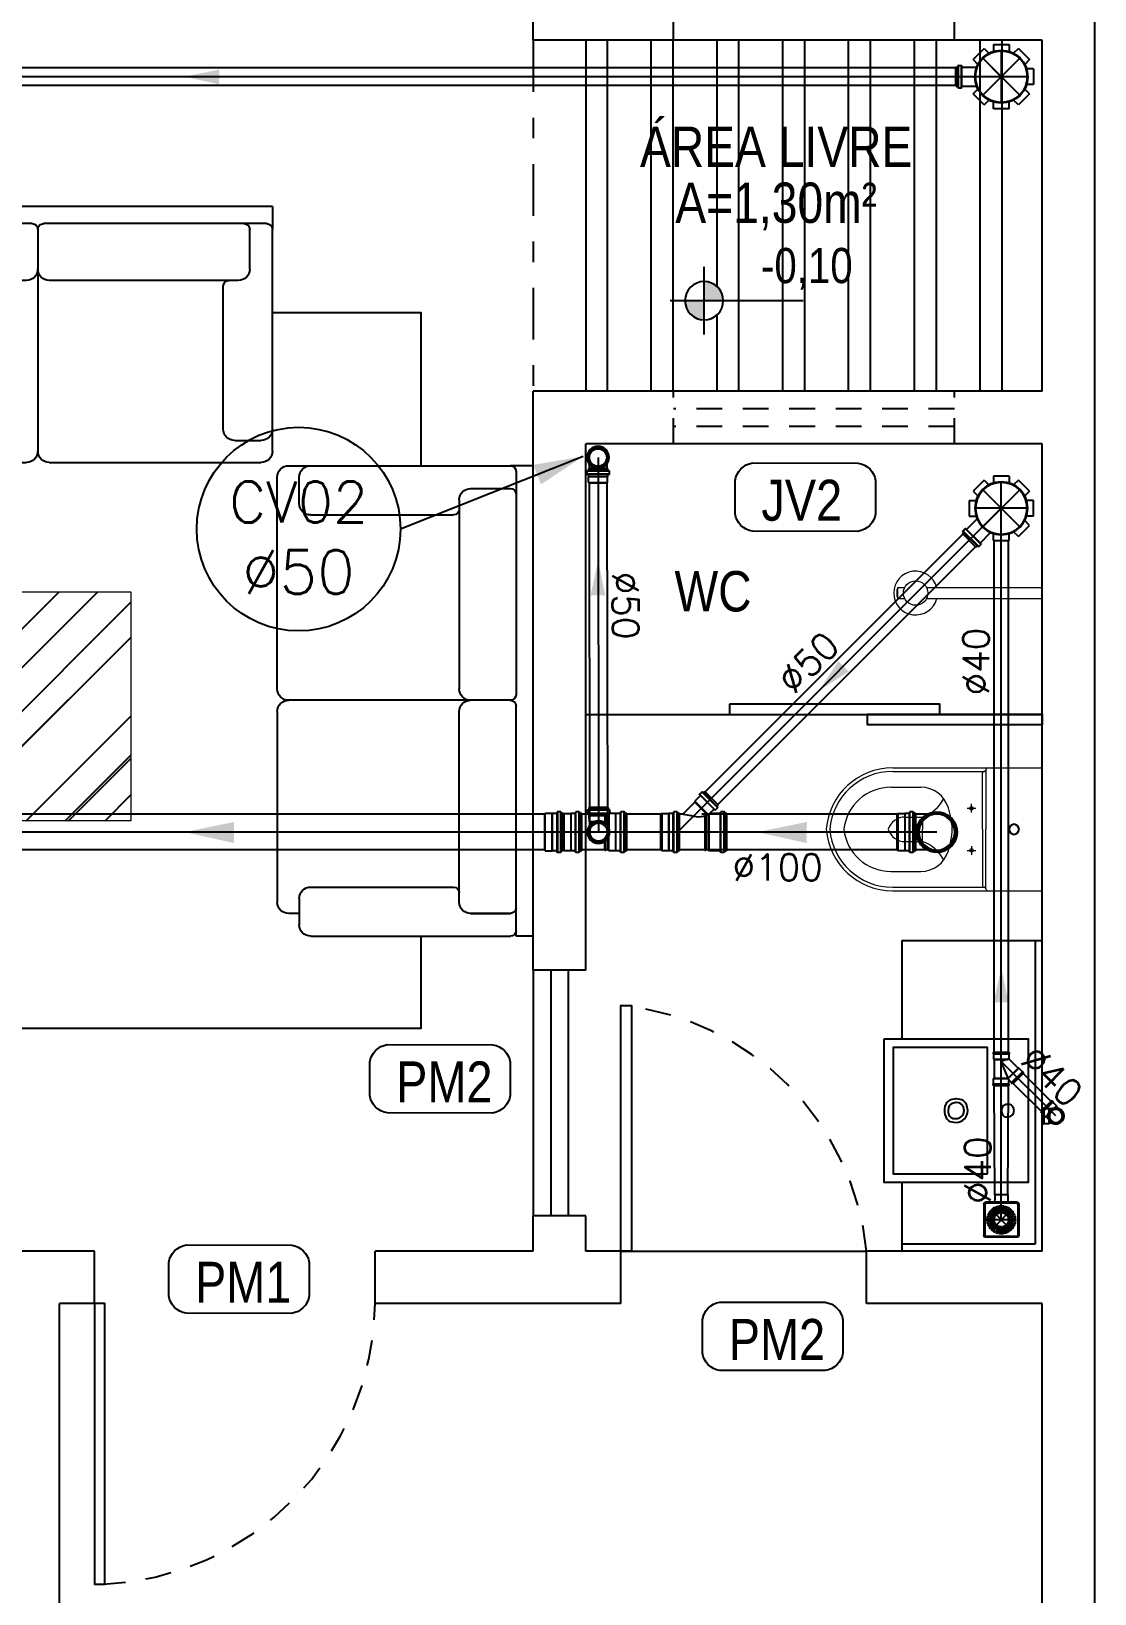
# Model space of a CAD drawing. Header units: millimetres. Extents: x 3923 to 4007, y 744 to 863.
# Drawn here: x 3980.28 to 3985.43, y 834.53 to 842.1 of the extents above; entities that cross this region are included whole.
import ezdxf
from ezdxf.enums import TextEntityAlignment as Align

# ---------------------------------------------------------------- set-up
doc = ezdxf.new("R2010")
doc.units = ezdxf.units.MM
doc.linetypes.add('DASHDOT2', pattern=[0.5, 0.25, -0.125, 0, -0.125])
doc.linetypes.add('HIDDEN2', pattern=[0.1875, 0.125, -0.0625])
for name, color, linetype in [('-HIDRO', 8, 'Continuous'), ('A-PEN-C', 4, 'Continuous'), ('COTA', 7, 'Continuous'), ('DIVERSOS', 1, 'Continuous'), ('E-txt-g', 3, 'Continuous'), ('Esgoto', 5, 'Continuous'), ('Texto-Tubos', 7, 'Continuous'), ('TigreCad', 3, 'Continuous'), ('Tinterno', 9, 'Continuous'), ('TUBULAÇÃO_ESGOTO', 5, 'Continuous')]:
    doc.layers.add(name, color=color, linetype=linetype)
doc.layers.add('E-Lay-9', color=9, linetype='Continuous', lineweight=9)
doc.layers.add('E-Txt-W', color=7, linetype='Continuous', lineweight=20)
doc.styles.add('F2', font='ARIALN.TTF')
doc.styles.add('REG60', font='romans.shx', dxfattribs={"width": 0.8, "height": 0.15})
doc.styles.add('REG80', font='romans.shx', dxfattribs={"width": 0.8, "height": 0.2})
doc.styles.add('ROMANS', font='romans__.ttf', dxfattribs={"height": 0.1})
doc.styles.add('TCTUBOS-TXT', font='txt.shx')

# ---------------------------------------------------------------- blocks, each defined once
blk = doc.blocks.new('vaso-s')
at = {"color": 8}
for start, end in [(0, 180), (180, 0)]:
    blk.add_arc((0.08, 0), 0.0143, start, end, dxfattribs=at)
at = {"layer": 'E-Lay-9', "color": 8}
for p, q in [((0, 0.17), (0, 0)), ((0.4256, 0.175), (0.005, 0.175)), ((0.16, 0.17), (0.16, 0.17)), ((0.16, 0.17), (0.16, 0)), ((0.4256, 0.165), (0.165, 0.165)), ((0.17, 0), (0.17, 0.16)), ((0.4306, 0.12), (0.3459, 0.12)), ((0.2134, 0.06), (0.1891, 0.06)), ((0.2013, 0.0479), (0.2013, 0.0722)), ((0.3406, 0.035), (0.3406, 0)), ((0.3906, 0.035), (0.3406, 0.035)), ((0, -0.17), (0, 0)), ((0.16, -0.17), (0.16, 0)), ((0.17, 0), (0.17, -0.1601)), ((0.3406, -0.035), (0.3406, 0)), ((0.3906, -0.035), (0.3406, -0.035)), ((0.2134, -0.06), (0.1891, -0.06)), ((0.2013, -0.0479), (0.2013, -0.0722)), ((0.4306, -0.12), (0.3459, -0.12)), ((0.4256, -0.175), (0.005, -0.175)), ((0.16, -0.17), (0.16, -0.17)), ((0.4256, -0.165), (0.165, -0.165))]:
    blk.add_line(p, q, dxfattribs=at)
for centre in [(0.2013, 0.06), (0.2013, -0.06)]:
    blk.add_circle(centre, 0.005, dxfattribs=at)
for centre, radius, start, end in [((0.005, 0.17), 0.005, 90, 180), ((0.155, 0.17), 0.005, 0, 90), ((0.165, 0.17), 0.00495, 180, 270), ((0.165, 0.16), 0.00495, 0, 90), ((0.4256, -0.015), 0.19, 4.5281, 90), ((0.4256, -0.015), 0.18, 4.7802, 90), ((0.3459, 0.0375), 0.0825, 90, 163.0355), ((0.4306, -0.015), 0.135, 6.3794, 90), ((0.518, -0.015), 0.2624, 163.0355, 176.7233), ((0.3754, 0.1358), 0.1066, 206.9395, 250.9647), ((0.3906, -0.015), 0.05, 17.4576, 90), ((0.518, 0.015), 0.2624, 183.2767, 196.9645), ((0.3754, -0.1358), 0.1066, 109.0353, 153.0605), ((0.3906, 0.015), 0.05, 270, 342.5424), ((0.4256, 0.015), 0.19, 270, 355.4719), ((0.4256, 0.015), 0.18, 270, 355.2198), ((0.4306, 0.015), 0.135, 270, 353.6206), ((0.3459, -0.0375), 0.0825, 196.9645, 270), ((0.005, -0.17), 0.005, 180, 270), ((0.155, -0.17), 0.005, 270, 0), ((0.165, -0.17), 0.00495, 90, 180), ((0.165, -0.1601), 0.00495, 270, 0)]:
    blk.add_arc(centre, radius, start, end, dxfattribs=at)
blk = doc.blocks.new('TXT-AMB75')
at = {"layer": 'E-txt-g', "style": 'REG80', "width": 0.8, "flags": 8}
blk.add_attdef('TXT', text='', height=0.2, dxfattribs=at).set_placement((0.0055, 0.2964), align=Align.CENTER)
at = {"layer": 'E-Txt-W', "style": 'REG60', "width": 0.8, "flags": 8}
blk.add_attdef('TXT', text='', height=0.15, dxfattribs=at).set_placement((0.0055, 0.0271), align=Align.CENTER)
blk = doc.blocks.new('NIVEL')
at = {"layer": 'DIVERSOS'}
h = blk.add_hatch(color=7, dxfattribs=at)
h.paths.add_polyline_path([(0, 0.137, 0.414214), (-0.137, 0), (0, 0)])
h.paths.add_polyline_path([(0, 0), (0, -0.137, 0.414214), (0.137, 0)])
at = {"layer": 'DIVERSOS', "color": 7}
for p, q in [((0, 0.242), (0, -0.242)), ((0.709, 0), (-0.242, 0))]:
    blk.add_line(p, q, dxfattribs=at)
blk.add_circle((0, 0), 0.137, dxfattribs=at)
blk = doc.blocks.new('A$C7AFB675E')
at = {"color": 8}
for p, q in [((3.5035, 3.7432), (3.5035, 3.6832)), ((3.5035, 3.7432), (5.1585, 3.7432)), ((5.1585, 3.7432), (5.1585, 3.6632)), ((3.5035, 3.6832), (3.5635, 3.6832)), ((3.5235, 3.6832), (3.6035, 3.6832)), ((3.6035, 3.6832), (4.3135, 3.6832)), ((5.0585, 3.6832), (4.3535, 3.6832)), ((5.1385, 3.6832), (5.0585, 3.6832)), ((3.5035, 2.9606), (3.5035, 3.6632)), ((3.5835, 3.5232), (3.5835, 3.6632)), ((3.5835, 3.6632), (3.5835, 3.5232)), ((4.3335, 3.6632), (4.3335, 3.5232)), ((4.3335, 3.6632), (4.3335, 3.5232)), ((5.0785, 3.5232), (5.0785, 3.6632)), ((5.1585, 2.8832), (5.1585, 3.6632)), ((4.3335, 3.5232), (4.3335, 2.8832)), ((4.3335, 3.5232), (4.3335, 2.8832)), ((3.6235, 3.4832), (4.2935, 3.4832)), ((3.6765, 2.9606), (3.6765, 3.4632)), ((5.0385, 3.4832), (4.3735, 3.4832)), ((4.9855, 2.9606), (4.9855, 3.4632)), ((3.6365, 2.9206), (3.5435, 2.9206)), ((3.5835, 2.9206), (3.5835, 2.8832)), ((3.5835, 2.9206), (3.5835, 2.8832)), ((5.0255, 2.9206), (5.1185, 2.9206)), ((4.2935, 2.8432), (3.6235, 2.8432)), ((4.3735, 2.8432), (4.9185, 2.8432)), ((4.9185, 2.8432), (5.1185, 2.8432)), ((5.2102, 2.8261), (5.9902, 2.8261)), ((6.0702, 2.8261), (5.9902, 2.8261)), ((6.0102, 2.8061), (6.0102, 2.7261)), ((6.0702, 2.8261), (6.0702, 0.4261)), ((5.1702, 2.0411), (5.1702, 2.7861)), ((5.2477, 2.6931), (5.2477, 2.7861)), ((5.8102, 2.7061), (5.8102, 2.0411)), ((5.8502, 2.7461), (5.9902, 2.7461)), ((6.0102, 2.7261), (6.0102, 2.0211)), ((5.2877, 2.6531), (5.7902, 2.6531)), ((5.8502, 2.0011), (5.2102, 2.0011)), ((5.8502, 2.0011), (5.2102, 2.0011)), ((5.9902, 2.0011), (5.8502, 2.0011)), ((6.0102, 1.9811), (6.0102, 1.2711)), ((5.1702, 1.2911), (5.1702, 1.9611)), ((5.8102, 1.9611), (5.8102, 1.2911)), ((5.1702, 1.2111), (5.1702, 0.6661)), ((5.8502, 1.2511), (5.2102, 1.2511)), ((5.8502, 1.2511), (5.2102, 1.2511)), ((5.8102, 0.5461), (5.8102, 1.2111)), ((5.9902, 1.2511), (5.8502, 1.2511)), ((5.9902, 1.2511), (5.8502, 1.2511)), ((6.0102, 0.5261), (6.0102, 1.2311)), ((5.1702, 0.6661), (5.1702, 0.4661)), ((5.2477, 0.5591), (5.2477, 0.4661)), ((5.2877, 0.5991), (5.7902, 0.5991)), ((5.8502, 0.5061), (5.9902, 0.5061)), ((6.0102, 0.4461), (6.0102, 0.5261)), ((5.2102, 0.4261), (5.9902, 0.4261)), ((6.0702, 0.4261), (5.9902, 0.4261))]:
    blk.add_line(p, q, dxfattribs=at)
at = {"color": 8, "linetype": 'Continuous'}
for points in [[(5.6966, 0.4261), (5.6966, 0.1264), (3.1799, 0.1264), (3.1799, 3.3493), (3.5035, 3.3493)], [(5.1585, 3.3493), (5.6966, 3.3493), (5.6966, 2.8261)]]:
    blk.add_lwpolyline(points, dxfattribs=at)
at = {"color": 8}
for centre, radius, start, end in [((3.5235, 3.6632), 0.02, 90, 180), ((3.6035, 3.6632), 0.02, 90, 180), ((3.6035, 3.6632), 0.02, 90, 180), ((4.3135, 3.6632), 0.02, 0, 90), ((4.3535, 3.6632), 0.02, 90, 180), ((5.0585, 3.6632), 0.02, 0, 90), ((5.1385, 3.6632), 0.02, 0, 90), ((3.6235, 3.5232), 0.04, 180, 270), ((3.6235, 3.5232), 0.04, 180, 270), ((4.2935, 3.5232), 0.04, 270, 0), ((4.3735, 3.5232), 0.04, 180, 270), ((5.0385, 3.5232), 0.04, 270, 0), ((3.6565, 3.4632), 0.02, 0, 90), ((5.0055, 3.4632), 0.02, 90, 180), ((3.5435, 2.9606), 0.04, 180, 270), ((3.6365, 2.9606), 0.04, 270, 0), ((5.0255, 2.9606), 0.04, 180, 270), ((5.1185, 2.9606), 0.04, 270, 0), ((3.6235, 2.8832), 0.04, 180, 270), ((4.2935, 2.8832), 0.04, 270, 0), ((4.3735, 2.8832), 0.04, 180, 270), ((5.1185, 2.8832), 0.04, 270, 0), ((5.2102, 2.7861), 0.04, 90, 180), ((5.2877, 2.7861), 0.04, 90, 180), ((5.9902, 2.8061), 0.02, 0, 90), ((5.8502, 2.7061), 0.04, 90, 180), ((5.9902, 2.7261), 0.02, 0, 90), ((5.2877, 2.6931), 0.04, 180, 270), ((5.7902, 2.6731), 0.02, 270, 0), ((5.2102, 2.0411), 0.04, 180, 270), ((5.8502, 2.0411), 0.04, 180, 270), ((5.2102, 1.9611), 0.04, 90, 180), ((5.8502, 1.9611), 0.04, 90, 180), ((5.9902, 2.0211), 0.02, 270, 0), ((5.9902, 1.9811), 0.02, 0, 90), ((5.2102, 1.2911), 0.04, 180, 270), ((5.8502, 1.2911), 0.04, 180, 270), ((5.9902, 1.2711), 0.02, 270, 0), ((5.2102, 1.2111), 0.04, 90, 180), ((5.8502, 1.2111), 0.04, 90, 180), ((5.9902, 1.2311), 0.02, 0, 90), ((5.2877, 0.5591), 0.04, 90, 180), ((5.7902, 0.5791), 0.02, 0, 90), ((5.8502, 0.5461), 0.04, 180, 270), ((5.9902, 0.5261), 0.02, 270, 0), ((5.2102, 0.4661), 0.04, 180, 270), ((5.2877, 0.4661), 0.04, 180, 270), ((5.9902, 0.4461), 0.02, 270, 0)]:
    blk.add_arc(centre, radius, start, end, dxfattribs=at)
at = {"layer": 'COTA', "color": 8, "linetype": 'Continuous'}
for p, q in [((3.9095, 2.0967), (4.1409, 2.328)), ((3.9095, 1.6833), (4.5543, 2.328)), ((3.9095, 2.1091), (4.1285, 2.328)), ((3.9095, 2.2372), (4.0004, 2.328)), ((3.9095, 1.9603), (4.2773, 2.328)), ((3.9339, 1.5836), (4.6783, 2.328)), ((4.1199, 1.8936), (4.5543, 2.328)), ((4.2997, 1.7965), (4.7151, 2.2119)), ((3.9095, 1.27), (4.7151, 2.0755)), ((3.9574, 1.1773), (4.7151, 1.9349)), ((4.0773, 1.1773), (4.7151, 1.8151)), ((3.9095, 1.6833), (3.9132, 1.687)), ((4.2303, 1.1773), (4.7151, 1.6621)), ((3.9095, 1.4064), (4.0103, 1.5071)), ((4.2344, 1.1773), (4.5766, 1.5195)), ((4.5113, 1.1773), (4.6738, 1.3397)), ((4.6271, 1.1773), (4.7151, 1.2653)), ((4.6779, 1.2116), (4.7151, 1.2488))]:
    blk.add_line(p, q, dxfattribs=at)
at = {"layer": 'E-Lay-9', "color": 8}
for p, q in [((4.7151, 2.328), (3.9095, 2.328)), ((3.9095, 2.328), (3.9095, 1.1773)), ((4.7151, 1.1773), (4.7151, 2.328)), ((3.9095, 1.1773), (4.7151, 1.1773))]:
    blk.add_line(p, q, dxfattribs=at)
blk = doc.blocks.new('Chuveiro')
at = {"layer": 'E-Lay-9', "color": 8}
for p, q in [((-0.0311, 0.0156), (-0.3604, 0.0156)), ((0.0509, 0.0156), (0.0311, 0.0156)), ((0.0509, 0.0156), (0.0509, -0.0156)), ((-0.0311, -0.0156), (-0.3604, -0.0156)), ((0.0509, -0.0156), (0.0311, -0.0156))]:
    blk.add_line(p, q, dxfattribs=at)
blk.add_circle((0, 0), 0.0348, dxfattribs=at)
for centre, radius, start, end in [((0, 0), 0.0624, 194.4775, 165.5225), ((0.0093, 0), 0.0444, 339.4266, 20.5734)]:
    blk.add_arc(centre, radius, start, end, dxfattribs=at)
blk = doc.blocks.new('j9n40d')
at = {"layer": 'TigreCad'}
for p, q in [((0, 20.6), (9.8, 20.6)), ((9.8, 20.6), (17.8, 20.6)), ((19, 21.8), (17.8, 20.6)), ((34, 21.8), (19, 21.8)), ((19, -21.8), (19, 21.8)), ((35, 22.8), (34, 21.8)), ((35, 22.8), (35, -22.8)), ((39, 22.8), (35, 22.8)), ((39, 22.8), (39, -22.8)), ((0, -20.6), (9.8, -20.6)), ((9.8, -20.6), (17.8, -20.6)), ((19, -21.8), (17.8, -20.6)), ((34, -21.8), (19, -21.8)), ((35, -22.8), (34, -21.8)), ((39, -22.8), (35, -22.8))]:
    blk.add_line(p, q, dxfattribs=at)
for radius, start, end in [(22.8, 64.6232, 295.3768), (20.6, 90, 270)]:
    blk.add_arc((0, 0), radius, start, end, dxfattribs=at)
at = {"layer": 'Tinterno'}
for p, q in [((17.8, 20.6), (17.8, -20.6)), ((34, 21.8), (34, -21.8))]:
    blk.add_line(p, q, dxfattribs=at)
blk.add_arc((0, 0), 21.8, 70.9009, 289.0991, dxfattribs=at)
blk = doc.blocks.new('27710409p')
at = {"layer": 'TigreCad'}
for p, q in [((-27.1, 22.8), (-27.1, -22.8)), ((-27.1, 22.8), (-23.1, 22.8)), ((-23.1, 22.8), (-23.1, -22.8)), ((-23.1, 22.8), (-22.1, 21.8)), ((-22.1, 21.8), (-7.1, 21.8)), ((-7.1, 21.8), (-7.1, -20.7)), ((-7.1, 21.8), (-5.9, 20.6)), ((-5.9, 20.6), (47.2, 20.6)), ((48.4, 21.8), (47.2, 20.6)), ((48.4, 21.8), (48.4, -20)), ((63.4, 21.8), (48.4, 21.8)), ((64.4, 22.8), (63.4, 21.8)), ((64.4, 22.8), (64.4, -22.8)), ((68.4, 22.8), (64.4, 22.8)), ((68.4, 22.8), (68.4, -22.8)), ((-27.1, -22.8), (-23.1, -22.8)), ((-23.1, -22.8), (-22.1, -21.8)), ((-22.1, -21.8), (-8.2, -21.8)), ((-7.5, -21.9), (0, 0)), ((18.8, -47.9), (-6.7, -22.4)), ((54.1, -22.4), (0, 0)), ((18.8, -49.6), (48.4, -20)), ((29.4, -61.7), (61.7, -29.4)), ((32.2, -64.5), (64.5, -32.2)), ((60.2, -29.4), (54.3, -23.5)), ((63.4, -21.8), (55, -21.8)), ((61.7, -29.4), (60.2, -29.4)), ((64.5, -32.2), (61.7, -29.4)), ((64.4, -22.8), (63.4, -21.8)), ((68.4, -22.8), (64.4, -22.8)), ((18.8, -49.6), (18.8, -47.9)), ((29.4, -60.2), (18.8, -49.6)), ((29.4, -61.7), (29.4, -60.2)), ((32.2, -64.5), (29.4, -61.7))]:
    blk.add_line(p, q, dxfattribs=at)
for centre, radius, start, end in [((-8.2, -23.8), 2, 45, 90), ((55, -22.8), 1, 90, 225)]:
    blk.add_arc(centre, radius, start, end, dxfattribs=at)
at = {"layer": 'Tinterno'}
for p, q in [((-22.1, 21.8), (-22.1, -21.8)), ((-5.9, 20.6), (-5.9, -17.2)), ((47.2, 20.6), (47.2, -19.5)), ((63.4, 21.8), (63.4, -21.8)), ((18.8, -47.9), (47.2, -19.5)), ((29.4, -60.2), (60.2, -29.4))]:
    blk.add_line(p, q, dxfattribs=at)
blk = doc.blocks.new('j9n40s')
at = {"layer": 'TigreCad'}
for p, q in [((9.8, 20.6), (17.8, 20.6)), ((19, 21.8), (17.8, 20.6)), ((17.8, 20.6), (17.8, 14.3)), ((19, 12.6), (19, 21.8)), ((34, 21.8), (19, 21.8)), ((35, 22.8), (34, 21.8)), ((39, 22.8), (35, 22.8)), ((35, 22.8), (35, -22.8)), ((39, 22.8), (39, -22.8)), ((9.8, -20.6), (17.8, -20.6)), ((17.8, -20.6), (17.8, -14.3)), ((19, -21.8), (17.8, -20.6)), ((19, -12.6), (19, -21.8)), ((34, -21.8), (19, -21.8)), ((35, -22.8), (34, -21.8)), ((39, -22.8), (35, -22.8))]:
    blk.add_line(p, q, dxfattribs=at)
for radius in [22.8, 20]:
    blk.add_circle((0, 0), radius, dxfattribs=at)
at = {"layer": 'Tinterno'}
blk.add_line((34, 21.8), (34, -21.8), dxfattribs=at)
blk.add_circle((0, 0), 18.8, dxfattribs=at)
blk = doc.blocks.new('27289207s')
at = {"linetype": 'Continuous'}
for p, q in [((-49.9, -44.9), (-49.9, 44.9)), ((44.9, 49.9), (-44.9, 49.9)), ((43.9, 47.4), (-43.9, 47.4)), ((49.9, -44.9), (49.9, 44.9)), ((-47.4, -43.9), (-47.4, 43.9)), ((-20, 1.2), (-39.9, 3.3)), ((-19.8, 2.9), (-39.7, 5)), ((-19.3, 5.4), (-38.3, 11.5)), ((-18.7, 7), (-37.8, 13.2)), ((-17.7, 9.3), (-35.1, 19.3)), ((-16.9, 10.7), (-34.2, 20.7)), ((-15.4, 12.7), (-30.3, 26.1)), ((-14.3, 14), (-29.2, 27.4)), ((-12.4, 15.7), (-24.2, 31.9)), ((-11.1, 16.7), (-22.8, 32.9)), ((-8.9, 17.9), (-17, 36.2)), ((-7.4, 18.6), (-15.5, 36.9)), ((-5, 19.4), (-9.1, 38.9)), ((-3.3, 19.7), (-7.5, 39.3)), ((-0.9, 20), (-0.9, 40)), ((0.8, 20), (0.8, 40)), ((3.3, 19.7), (7.5, 39.3)), ((5, 19.4), (9.1, 38.9)), ((7.4, 18.6), (15.5, 36.9)), ((8.9, 17.9), (17, 36.2)), ((11.1, 16.7), (22.8, 32.9)), ((12.4, 15.7), (24.2, 31.9)), ((14.3, 14), (29.2, 27.4)), ((15.4, 12.7), (30.3, 26.1)), ((16.9, 10.7), (34.2, 20.7)), ((17.7, 9.3), (35.1, 19.3)), ((18.7, 7), (37.8, 13.2)), ((19.3, 5.4), (38.3, 11.5)), ((19.8, 2.9), (39.7, 5)), ((20, 1.2), (39.9, 3.3)), ((47.4, -43.9), (47.4, 43.9)), ((-20, -1.2), (-39.9, -3.3)), ((-19.8, -2.9), (-39.7, -5)), ((-19.3, -5.4), (-38.3, -11.5)), ((-18.7, -7), (-37.8, -13.2)), ((-17.7, -9.3), (-35.1, -19.3)), ((-16.9, -10.7), (-34.2, -20.7)), ((-15.4, -12.7), (-30.3, -26.1)), ((-14.3, -14), (-29.2, -27.4)), ((-12.4, -15.7), (-24.2, -31.9)), ((-11.1, -16.7), (-22.8, -32.9)), ((-8.9, -17.9), (-17, -36.2)), ((-7.4, -18.6), (-15.5, -36.9)), ((-5, -19.4), (-9.1, -38.9)), ((-3.3, -19.7), (-7.5, -39.3)), ((-0.9, -20), (-0.9, -40)), ((0.8, -20), (0.8, -40)), ((3.3, -19.7), (7.5, -39.3)), ((5, -19.4), (9.1, -38.9)), ((7.4, -18.6), (15.5, -36.9)), ((8.9, -17.9), (17, -36.2)), ((11.1, -16.7), (22.8, -32.9)), ((12.4, -15.7), (24.2, -31.9)), ((14.3, -14), (29.2, -27.4)), ((15.4, -12.7), (30.3, -26.1)), ((16.9, -10.7), (34.2, -20.7)), ((17.7, -9.3), (35.1, -19.3)), ((18.7, -7), (37.8, -13.2)), ((19.3, -5.4), (38.3, -11.5)), ((19.8, -2.9), (39.7, -5)), ((20, -1.2), (39.9, -3.3)), ((44.9, -49.9), (-44.9, -49.9)), ((43.9, -47.4), (-43.9, -47.4)), ((-18.7, -59.9), (-19, -49.9)), ((-18.7, -60.4), (-18.7, -59.9)), ((-18.5, -70.9), (-18.7, -60.4)), ((-17, -72.4), (-16.5, -72.4)), ((-16.5, -72.4), (17, -72.4)), ((18.5, -70.9), (18.7, -59.9)), ((18.7, -59.9), (19, -49.9))]:
    blk.add_line(p, q, dxfattribs=at)
for centre, radius, start, end in [((-44.9, 44.9), 5, 90, 180), ((-43.9, 43.9), 3.5, 90, 180), ((43.9, 43.9), 3.5, 0, 90), ((44.9, 44.9), 5, 0, 90), ((0, 0), 40, 175.2176, 184.7824), ((0, 0), 40, 163.2176, 172.7824), ((0, 0), 39, 175.2489, 184.7511), ((0, 0), 39, 163.2489, 172.7512), ((0, 0), 40, 151.2177, 160.7824), ((0, 0), 39, 151.2489, 160.7512), ((0, 0), 40, 139.2176, 148.7823), ((0, 0), 39, 139.2489, 148.7512), ((0, 0), 40, 127.2176, 136.7824), ((0, 0), 39, 127.249, 136.7512), ((0, 0), 40, 115.2176, 124.7824), ((0, 0), 39, 115.2489, 124.7512), ((0, 0), 21, 176.3197, 183.6803), ((0, 0), 21, 164.3198, 171.6803), ((0, 0), 20, 176.4358, 183.5642), ((0, 0), 20, 164.4358, 171.5641), ((0, 0), 21, 152.3197, 159.6802), ((0, 0), 20, 152.4358, 159.5642), ((0, 0), 21, 140.3199, 147.6804), ((0, 0), 20, 140.4358, 147.5642), ((0, 0), 40, 103.2176, 112.7824), ((0, 0), 39, 103.2489, 112.7512), ((0, 0), 21, 128.3197, 135.6802), ((0, 0), 20, 128.4358, 135.5642), ((0, 0), 21, 116.3197, 123.6802), ((0, 0), 20, 116.4359, 123.5643), ((0, 0), 21, 104.3197, 111.6802), ((0, 0), 40, 91.2176, 100.7823), ((0, 0), 20, 104.4359, 111.5643), ((0, 0), 39, 91.2488, 100.7511), ((0, 0), 21, 92.3198, 99.6803), ((0, 0), 20, 92.4358, 99.5642), ((0, 0), 40, 79.2177, 88.7824), ((0, 0), 39, 79.2489, 88.7512), ((0, 0), 21, 80.3197, 87.6802), ((0, 0), 20, 80.4358, 87.5642), ((0, 0), 20, 68.4357, 75.5641), ((0, 0), 21, 68.3198, 75.6803), ((0, 0), 39, 67.2488, 76.7511), ((0, 0), 20, 56.4358, 63.5642), ((0, 0), 40, 67.2177, 76.7824), ((0, 0), 21, 56.3199, 63.6804), ((0, 0), 20, 44.4357, 51.5641), ((0, 0), 21, 44.3198, 51.6803), ((0, 0), 20, 32.4358, 39.5642), ((0, 0), 21, 32.3198, 39.6803), ((0, 0), 39, 55.2488, 64.7511), ((0, 0), 40, 55.2176, 64.7824), ((0, 0), 20, 20.4358, 27.5642), ((0, 0), 21, 20.3196, 27.6801), ((0, 0), 20, 8.4359, 15.5642), ((0, 0), 20, 356.4358, 3.5642), ((0, 0), 21, 8.3197, 15.6802), ((0, 0), 21, 356.3197, 3.6803), ((0, 0), 39, 43.2488, 52.7511), ((0, 0), 40, 43.2177, 52.7824), ((0, 0), 39, 31.2489, 40.7512), ((0, 0), 40, 31.2176, 40.7824), ((0, 0), 39, 19.2488, 28.7511), ((0, 0), 40, 19.2176, 28.7823), ((0, 0), 39, 7.2488, 16.7511), ((0, 0), 40, 7.2176, 16.7824), ((0, 0), 39, 355.2489, 4.7511), ((0, 0), 40, 355.2176, 4.7824), ((-43.9, -43.9), 3.5, 180, 270), ((0, 0), 40, 187.2176, 196.7824), ((0, 0), 39, 187.2488, 196.7511), ((0, 0), 40, 199.2176, 208.7824), ((0, 0), 39, 199.2488, 208.7511), ((0, 0), 40, 211.2177, 220.7824), ((0, 0), 39, 211.2488, 220.7511), ((0, 0), 40, 223.2176, 232.7824), ((0, 0), 39, 223.2488, 232.7511), ((0, 0), 40, 235.2176, 244.7824), ((0, 0), 39, 235.2489, 244.7511), ((0, 0), 21, 188.3198, 195.6803), ((0, 0), 20, 188.4359, 195.5642), ((0, 0), 21, 200.3198, 207.6803), ((0, 0), 20, 200.4358, 207.5642), ((0, 0), 21, 212.3196, 219.6801), ((0, 0), 20, 212.4358, 219.5642), ((0, 0), 40, 247.2176, 256.7824), ((0, 0), 39, 247.2488, 256.7511), ((0, 0), 21, 224.3196, 231.6801), ((0, 0), 20, 224.4359, 231.5643), ((0, 0), 21, 236.3197, 243.6802), ((0, 0), 20, 236.4358, 243.5642), ((0, 0), 21, 248.3198, 255.6803), ((0, 0), 40, 259.2176, 268.7824), ((0, 0), 20, 248.4358, 255.5642), ((0, 0), 39, 259.2489, 268.7512), ((0, 0), 21, 260.3197, 267.6802), ((0, 0), 20, 260.4358, 267.5642), ((0, 0), 20, 272.4358, 279.5642), ((0, 0), 21, 272.3198, 279.6803), ((0, 0), 39, 271.2489, 280.7511), ((0, 0), 40, 271.2176, 280.7824), ((0, 0), 20, 284.4358, 291.5642), ((0, 0), 21, 284.3198, 291.6803), ((0, 0), 20, 296.4357, 303.5641), ((0, 0), 39, 283.2488, 292.7511), ((0, 0), 40, 283.2176, 292.7824), ((0, 0), 21, 296.3197, 303.6802), ((0, 0), 20, 308.4359, 315.5643), ((0, 0), 21, 308.3199, 315.6804), ((0, 0), 20, 320.4358, 327.5642), ((0, 0), 21, 320.3197, 327.6802), ((0, 0), 39, 295.2489, 304.7511), ((0, 0), 40, 295.2176, 304.7824), ((0, 0), 20, 332.4358, 339.5642), ((0, 0), 21, 332.3199, 339.6804), ((0, 0), 20, 344.4358, 351.5641), ((0, 0), 21, 344.3197, 351.6802), ((0, 0), 39, 307.2488, 316.7511), ((0, 0), 40, 307.2176, 316.7823), ((0, 0), 39, 319.2488, 328.7511), ((0, 0), 40, 319.2176, 328.7824), ((0, 0), 39, 331.2489, 340.7512), ((0, 0), 40, 331.2176, 340.7824), ((0, 0), 39, 343.2489, 352.7512), ((0, 0), 40, 343.2176, 352.7824), ((43.9, -43.9), 3.5, 270, 360), ((-44.9, -44.9), 5, 180, 270), ((-17, -70.9), 1.5, 180.9167, 270), ((17, -70.9), 1.5, 270.0002, 359.0835), ((44.9, -44.9), 5, 270, 360)]:
    blk.add_arc(centre, radius, start, end, dxfattribs=at)
blk = doc.blocks.new('j9n100s')
at = {"layer": 'TigreCad'}
for p, q in [((27.3, 50.8), (60, 50.8)), ((27.3, -50.8), (60, -50.8))]:
    blk.add_line(p, q, dxfattribs=at)
blk.add_circle((0, 0), 53.2, dxfattribs=at)
for start, end in [(61.785, 298.215), (298.215, 61.785)]:
    blk.add_arc((0, 0), 57.7, start, end, dxfattribs=at)
at = {"layer": 'Tinterno'}
blk.add_line((60, -50.8), (60, 50.8), dxfattribs=at)
blk.add_circle((0, 0), 51, dxfattribs=at)
blk = doc.blocks.new('26277469p')
at = {"layer": 'TigreCad'}
for p, q in [((78, 50.8), (6, 50.8)), ((78, 50.8), (78.1, 52.3)), ((78, -46.9), (78, 50.8)), ((78.1, -46.9), (78.1, 52.3)), ((81.1, 52.3), (78.1, 52.3)), ((81.1, -47.9), (81.1, 52.3)), ((81.2, 50.8), (81.1, 52.3)), ((81.2, -48), (81.2, 50.8)), ((87.4, 50.8), (81.2, 50.8)), ((89.8, 53.2), (87.4, 50.8)), ((89.8, -51.8), (89.8, 53.2)), ((121.7, 53.2), (89.8, 53.2)), ((122.9, 56.7), (122.7, 54.2)), ((133.3, 57.6), (123.9, 57.6)), ((123.9, 56.6), (123.9, -56.7)), ((133.3, 56.6), (133.3, -56.7)), ((134.3, 56.9), (135.1, 54)), ((140.5, 53.2), (136.1, 53.2)), ((140.5, 53.2), (140.5, -53.3)), ((14.9, -50.8), (6, -50.8)), ((49.6, -85.4), (14.9, -50.8)), ((49.6, -88.3), (87.3, -50.5)), ((49.6, -88.3), (49.6, -85.4)), ((64.8, -103.4), (49.6, -88.3)), ((106.9, -63.4), (63.4, -106.9)), ((113.6, -70.1), (70.1, -113.6)), ((116.2, -77.5), (77.5, -116.2)), ((103.4, -64.8), (93.6, -55)), ((121.7, -53.3), (94.3, -53.3)), ((106.8, -63.1), (104.8, -64.8)), ((114.4, -69.4), (108.2, -63.2)), ((114.5, -70.6), (113, -73.3)), ((116.2, -77.5), (113.1, -74.5)), ((122.9, -56.7), (122.7, -54.2)), ((133.3, -57.7), (123.9, -57.7)), ((134.3, -56.9), (135.1, -54)), ((140.5, -53.3), (136.1, -53.3)), ((63.1, -106.8), (64.8, -104.8)), ((69.4, -114.4), (63.2, -108.2)), ((70.6, -114.5), (73.3, -113)), ((77.5, -116.2), (74.5, -113.1))]:
    blk.add_line(p, q, dxfattribs=at)
blk.add_lwpolyline([(15.8, -51.2, -0.013476), (38.9, -47.1, -0.106485), (67.2, -44.2, -0.09207), (93.5, -53.8, -0.112954)], format="xyb", dxfattribs=at)
for centre, start, end in [((121.7, 54.2), 270, 355), ((123.9, 56.6), 90, 175), ((133.3, 56.6), 15, 90), ((136.1, 54.2), 195, 270), ((14.9, -51.8), 34.2682, 90), ((94.3, -54.3), 90, 225), ((104.1, -64.1), 225, 310), ((107.4, -63.9), 45, 130), ((113.8, -73.8), 150, 225), ((113.6, -70.1), 330, 45), ((121.7, -54.3), 5, 90), ((123.9, -56.7), 185, 270), ((133.3, -56.7), 270, 345), ((136.1, -54.3), 90, 165), ((63.9, -107.4), 140, 225), ((64.1, -104.1), 320, 45), ((70.1, -113.6), 225, 300), ((73.8, -113.8), 45, 120)]:
    blk.add_arc(centre, 1, start, end, dxfattribs=at)
at = {"layer": 'Tinterno'}
for p, q in [((6, 50.8), (6, -50.8)), ((87.4, -50.6), (87.4, 50.8)), ((122.6, 53.2), (122.6, -53.3)), ((135.3, 53.2), (135.3, -53.3)), ((85.3, -49.6), (49.6, -85.4)), ((104.1, -65.4), (65.4, -104.1)), ((112.6, -73.9), (73.9, -112.6))]:
    blk.add_line(p, q, dxfattribs=at)
blk = doc.blocks.new('27150012p')
at = {"layer": 'TigreCad'}
for p, q in [((-22.5, 91.5), (-22.5, 72.1)), ((-22.5, 91.5), (22.5, 91.5)), ((22.5, 91.5), (22.5, 72.1)), ((-80.6, 48.8), (-48.8, 80.6)), ((-80.6, 48.8), (-66.9, 35.1)), ((-48.8, 80.6), (-35.1, 66.9)), ((48.8, 80.6), (35.1, 66.9)), ((48.8, 80.6), (80.6, 48.8)), ((80.6, 48.8), (66.9, 35.1)), ((-91.5, -22.5), (-91.5, 22.5)), ((-91.5, 22.5), (-72.1, 22.5)), ((111.4, 27.4), (70.4, 27.4)), ((112.7, 30.9), (112.4, 28.3)), ((122.4, 31.8), (113.7, 31.8)), ((113.7, 30.8), (113.7, -30.8)), ((122.4, 30.8), (122.4, -30.8)), ((123.4, 31.1), (124.2, 28.1)), ((129.5, 27.4), (125.1, 27.4)), ((129.5, 27.4), (129.5, -27.4)), ((-91.5, -22.5), (-72.1, -22.5)), ((-80.6, -48.8), (-66.9, -35.1)), ((80.6, -48.8), (66.9, -35.1)), ((111.4, -27.4), (70.4, -27.4)), ((112.7, -30.9), (112.4, -28.3)), ((122.4, -31.8), (113.7, -31.8)), ((123.4, -31.1), (124.2, -28.1)), ((129.5, -27.4), (125.1, -27.4)), ((-48.8, -80.6), (-80.6, -48.8)), ((-48.8, -80.6), (-35.1, -66.9)), ((-22.5, -91.5), (-22.5, -72.1)), ((22.5, -91.5), (22.5, -72.1)), ((48.8, -80.6), (35.1, -66.9)), ((80.6, -48.8), (48.8, -80.6)), ((22.5, -91.5), (-22.5, -91.5))]:
    blk.add_line(p, q, dxfattribs=at)
blk.add_circle((0, 0), 75.5, dxfattribs=at)
for centre, start, end in [((111.4, 28.4), 270, 355), ((113.7, 30.8), 90, 175), ((122.4, 30.8), 15, 90), ((125.1, 28.4), 195, 270), ((111.4, -28.4), 5, 90), ((113.7, -30.8), 185, 270), ((122.4, -30.8), 270, 345), ((125.1, -28.4), 90, 165)]:
    blk.add_arc(centre, 1, start, end, dxfattribs=at)
at = {"layer": 'Tinterno'}
for p, q in [((112.4, 27.4), (112.4, -27.4)), ((124.4, 27.4), (124.4, -27.4))]:
    blk.add_line(p, q, dxfattribs=at)
blk.add_circle((0, 0), 73.5, dxfattribs=at)
blk = doc.blocks.new('j9n50s')
at = {"layer": 'TigreCad'}
for p, q in [((19.2, 25.4), (30.3, 25.4)), ((19.2, -25.4), (30.3, -25.4))]:
    blk.add_line(p, q, dxfattribs=at)
for radius in [31.8, 27.4]:
    blk.add_circle((0, 0), radius, dxfattribs=at)
at = {"layer": 'Tinterno'}
for p, q in [((30.3, 25.4), (30.3, 9.7)), ((30.3, -9.7), (30.3, -25.4))]:
    blk.add_line(p, q, dxfattribs=at)
blk.add_circle((0, 0), 25.6, dxfattribs=at)
blk = doc.blocks.new('11030602p')
at = {"layer": 'TigreCad'}
for p, q in [((0, 27.3), (4.4, 27.3)), ((0, -27.3), (0, 27.3)), ((6.1, 31.1), (5.3, 28.1)), ((7.1, 31.8), (15.8, 31.8)), ((7.1, -30.8), (7.1, 30.8)), ((15.8, -30.8), (15.8, 30.8)), ((16.8, 30.9), (17.1, 28.3)), ((18.1, 27.3), (22.7, 27.3)), ((22.7, 27.3), (23, 27.1)), ((39.7, 27.1), (23, 27.1)), ((39.7, 27.1), (41.5, 25.3)), ((41.5, -25.4), (41.5, 25.3)), ((0, -27.3), (4.4, -27.3)), ((6.1, -31.1), (5.3, -28.1)), ((7.1, -31.8), (15.8, -31.8)), ((16.8, -30.9), (17.1, -28.3)), ((18.1, -27.3), (22.7, -27.3)), ((22.7, -27.3), (23, -27.1)), ((39.7, -27.1), (23, -27.1)), ((39.7, -27.1), (41.5, -25.4))]:
    blk.add_line(p, q, dxfattribs=at)
for centre, start, end in [((4.4, 28.4), 270, 345), ((7.1, 30.8), 90, 165), ((15.8, 30.8), 5, 90), ((18.1, 28.4), 185, 270), ((4.4, -28.3), 15, 90), ((7.1, -30.8), 195, 270), ((15.8, -30.8), 270, 355), ((18.1, -28.3), 90, 175)]:
    blk.add_arc(centre, 1, start, end, dxfattribs=at)
at = {"layer": 'Tinterno'}
for p, q in [((5.1, -27.3), (5.1, 27.3)), ((17.1, -27.3), (17.1, 27.3)), ((22.7, 27.3), (22.7, -27.3)), ((23, -27.1), (23, 27.1)), ((39.7, 27.1), (39.7, -27.1))]:
    blk.add_line(p, q, dxfattribs=at)
blk = doc.blocks.new('trn1050s')
at = {"layer": 'TigreCad'}
for p, q in [((-80.4, -53.3), (-80.4, 53.3)), ((-80.4, 53.3), (-76, 53.3)), ((-74.2, 56.9), (-75, 54)), ((-73.2, 57.7), (-63.8, 57.7)), ((-73.2, -56.6), (-73.2, 56.7)), ((-63.8, -56.6), (-63.8, 56.7)), ((-62.8, 56.7), (-62.6, 54.2)), ((-61.6, 53.3), (-49.5, 53.3)), ((-49.5, -53.3), (-49.5, 53.3)), ((-49.5, 53.3), (-49.2, 53)), ((-49.2, 53), (-29.5, 53)), ((-29.5, 53), (-29.5, 11.9)), ((-29.5, 53), (-27.3, 50.8)), ((-27.3, 50.8), (-21.1, 50.8)), ((-21.1, 50.8), (-21, 52.3)), ((-21, 52.3), (-21, 23.9)), ((-21, 52.3), (-18, 52.3)), ((-18, 52.3), (-18, 26.2)), ((-17.9, 50.8), (-18, 52.3)), ((-17.9, 50.8), (47.6, 50.8)), ((-29.5, -53), (-29.5, -11.9)), ((-21, -52.3), (-21, -23.9)), ((-18, -52.3), (-18, -26.2)), ((-80.4, -53.3), (-76, -53.3)), ((-74.2, -56.9), (-75, -54)), ((-73.2, -57.6), (-63.8, -57.6)), ((-62.8, -56.7), (-62.6, -54.2)), ((-61.6, -53.3), (-49.5, -53.3)), ((-49.5, -53.3), (-49.2, -53)), ((-49.2, -53), (-29.5, -53)), ((-29.5, -53), (-27.3, -50.8)), ((-27.3, -50.8), (-21.1, -50.8)), ((-21.1, -50.8), (-21, -52.3)), ((-21, -52.3), (-18, -52.3)), ((-17.9, -50.8), (-18, -52.3)), ((-17.9, -50.8), (47.6, -50.8))]:
    blk.add_line(p, q, dxfattribs=at)
for radius in [31.8, 25.6]:
    blk.add_circle((0, 0), radius, dxfattribs=at)
for centre, start, end in [((-76, 54.2), 270, 345), ((-73.2, 56.7), 90, 165), ((-63.8, 56.7), 5, 90), ((-61.6, 54.2), 185, 270), ((-76, -54.2), 15, 90), ((-73.2, -56.6), 195, 270), ((-63.8, -56.6), 270, 355), ((-61.6, -54.2), 90, 175)]:
    blk.add_arc(centre, 1, start, end, dxfattribs=at)
at = {"layer": 'Tinterno'}
for p, q in [((-75.2, -53.3), (-75.2, 53.3)), ((-62.5, -53.3), (-62.5, 53.3)), ((-49.2, -53), (-49.2, 53)), ((-27.3, 50.8), (-27.3, 16.3)), ((-21.1, 50.8), (-21.1, 23.8)), ((-17.9, 50.8), (-17.9, 26.3)), ((47.6, -50.8), (47.6, 50.8)), ((-27.3, -50.8), (-27.3, -16.3)), ((-21.1, -50.8), (-21.1, -23.8)), ((-17.9, -50.8), (-17.9, -26.3))]:
    blk.add_line(p, q, dxfattribs=at)
blk.add_circle((0, 0), 27.3, dxfattribs=at)
blk = doc.blocks.new('j9n50d')
at = {"layer": 'TigreCad'}
for p, q in [((28.5, 25.4), (0, 25.4)), ((30.3, 27.2), (28.5, 25.4)), ((30.3, -27.1), (30.3, 27.2)), ((47.1, 27.2), (30.3, 27.2)), ((47.3, 27.4), (47.1, 27.2)), ((47.1, -27.1), (47.1, 27.2)), ((51.9, 27.4), (47.3, 27.4)), ((53.2, 30.9), (52.9, 28.3)), ((53.4, 30.8), (53.4, -30.8)), ((62.9, 31.8), (54.2, 31.8)), ((62.9, 30.8), (62.9, -30.8)), ((63.9, 31.1), (64.7, 28.1)), ((70, 27.4), (65.6, 27.4)), ((70, 27.4), (70, -27.4)), ((28.5, -25.3), (0, -25.3)), ((30.3, -27.1), (28.5, -25.3)), ((47.1, -27.1), (30.3, -27.1)), ((47.3, -27.4), (47.1, -27.1)), ((51.9, -27.4), (47.3, -27.4)), ((53.2, -30.9), (52.9, -28.3)), ((62.9, -31.8), (54.2, -31.8)), ((63.9, -31.1), (64.7, -28.1)), ((70, -27.4), (65.6, -27.4))]:
    blk.add_line(p, q, dxfattribs=at)
for centre, radius, start, end in [((0, 0), 25.4, 90, 270), ((51.9, 28.4), 1, 270, 355), ((54.2, 30.8), 1, 90, 175), ((62.9, 30.8), 1, 15, 90), ((65.6, 28.4), 1, 195, 270), ((51.9, -28.4), 1, 5, 90), ((54.2, -30.8), 1, 185, 270), ((62.9, -30.8), 1, 270, 345), ((65.6, -28.4), 1, 90, 165)]:
    blk.add_arc(centre, radius, start, end, dxfattribs=at)
at = {"layer": 'Tinterno'}
for p, q in [((28.5, -25.3), (28.5, 25.4)), ((47.3, -27.4), (47.3, 27.4)), ((52.9, 27.4), (52.9, -27.4)), ((64.9, 27.4), (64.9, -27.4))]:
    blk.add_line(p, q, dxfattribs=at)
blk = doc.blocks.new('11031030p')
at = {"layer": 'TigreCad'}
for p, q in [((0, -53.3), (0, 53.2)), ((0, 53.2), (4.4, 53.2)), ((6.2, 56.9), (5.4, 54)), ((7.2, 57.6), (16.6, 57.6)), ((7.2, -56.7), (7.2, 56.6)), ((16.6, -56.7), (16.6, 56.6)), ((17.6, 56.7), (17.8, 54.2)), ((18.8, 53.2), (30.9, 53.2)), ((30.9, 53.2), (31.2, 53)), ((50.9, 53), (31.2, 53)), ((50.9, 53), (53.1, 50.8)), ((53.1, -50.8), (53.1, 50.8)), ((0, -53.3), (4.4, -53.3)), ((6.2, -56.9), (5.4, -54)), ((7.2, -57.7), (16.6, -57.7)), ((17.6, -56.7), (17.8, -54.2)), ((18.8, -53.3), (30.9, -53.3)), ((30.9, -53.3), (31.2, -53)), ((31.2, -53), (50.9, -53)), ((50.9, -53), (53.1, -50.8))]:
    blk.add_line(p, q, dxfattribs=at)
for centre, start, end in [((4.4, 54.2), 270, 345), ((7.2, 56.6), 90, 165), ((16.6, 56.6), 5, 90), ((18.8, 54.2), 185, 270), ((4.4, -54.2), 15, 90), ((7.2, -56.7), 195, 270), ((16.6, -56.7), 270, 355), ((18.8, -54.2), 90, 175)]:
    blk.add_arc(centre, 1, start, end, dxfattribs=at)
at = {"layer": 'Tinterno'}
for p, q in [((5.2, -53.3), (5.2, 53.2)), ((17.9, -53.3), (17.9, 53.2)), ((30.9, 53.2), (30.9, -53.3)), ((31.2, 53), (31.2, -53)), ((50.9, 53), (50.9, -53))]:
    blk.add_line(p, q, dxfattribs=at)

msp = doc.modelspace()

# ---------------------------------------------------------------- hatches: boundary and pattern name
at = {"layer": '-HIDRO', "linetype": 'HIDDEN2'}
h = msp.add_hatch(dxfattribs=at)
h.set_pattern_fill('ANSI32', color=256, scale=0.8505, angle=45, style=0)
h.set_pattern_definition([(90, (4648.58323, -407.04896), (-0.3189375, 5e-17), []), (90, (4648.68954, -406.94265), (-0.3189375, 5e-17), [])])
h.paths.add_polyline_path([(3982.9629, 842.0585), (3982.9629, 840.3575), (3983.6314, 840.3575), (3983.6314, 840.7961), (3983.6295, 840.7961, -1), (3983.4431, 840.7961, -1), (3983.6295, 840.7961), (3983.6296, 842.0585)])
h.paths.add_polyline_path([(3985.1742, 842.0585), (3983.6314, 842.0585), (3983.6314, 840.3575), (3985.1742, 840.3575)])
h.paths.add_polyline_path([(3983.2803, 841.0774), (3984.4906, 841.0774), (3984.4906, 841.4289), (3983.2803, 841.4289)], flags=9)
h.paths.add_polyline_path([(3983.2095, 841.3823), (3984.5614, 841.3823), (3984.5614, 841.7556), (3983.2095, 841.7556)], flags=9)
h.paths.add_polyline_path([(3983.761, 840.7983), (3984.3322, 840.7983), (3984.3322, 841.104), (3983.761, 841.104)], flags=24)

# ---------------------------------------------------------------- linework, layer by layer
at = {"layer": '-HIDRO'}
for p, q in [((3985.4293, 817.9893), (3985.4293, 860.5143)), ((3982.7077, 842.0585), (3982.7077, 846.396)), ((3985.1742, 842.0585), (3982.7077, 842.0585)), ((3982.9629, 842.0585), (3982.9629, 840.3575)), ((3985.1742, 840.3575), (3985.1742, 842.0585)), ((3985.1742, 840.3575), (3982.7077, 840.3575)), ((3982.7077, 837.5508), (3982.7077, 840.3575)), ((3985.1742, 840.1023), (3982.9629, 840.1023)), ((3982.9629, 837.5508), (3982.9629, 840.1023)), ((3985.1742, 836.19), (3985.1742, 840.1023)), ((3984.4938, 837.6957), (3984.4938, 837.2191)), ((3984.4938, 837.6957), (3985.1742, 837.6957)), ((3985.1402, 837.6957), (3985.1402, 836.224)), ((3982.9629, 837.5508), (3982.7077, 837.5508)), ((3982.7077, 837.5508), (3982.7077, 836.3601)), ((3982.7928, 837.5508), (3982.7928, 836.3601)), ((3982.8778, 837.5508), (3982.8778, 836.3601)), ((3984.4938, 836.5217), (3984.4938, 836.19)), ((3982.7077, 836.19), (3982.7077, 836.3601)), ((3982.9629, 836.3601), (3982.7077, 836.3601)), ((3982.9629, 836.19), (3982.9629, 836.3601)), ((3985.1402, 836.224), (3984.4938, 836.224)), ((3980.5815, 836.19), (3979.008, 836.19)), ((3980.5815, 835.9349), (3980.5815, 836.19)), ((3982.7077, 836.19), (3981.9423, 836.19)), ((3981.9423, 835.9349), (3981.9423, 836.19)), ((3983.133, 836.19), (3982.9629, 836.19)), ((3983.133, 835.9349), (3983.133, 836.19)), ((3985.1742, 836.19), (3984.3237, 836.19)), ((3984.3237, 835.9349), (3984.3237, 836.19)), ((3980.5815, 835.9349), (3980.4114, 835.9349)), ((3980.4114, 829.9814), (3980.4114, 835.9349)), ((3983.133, 835.9349), (3981.9423, 835.9349)), ((3985.1742, 835.9349), (3984.3237, 835.9349)), ((3985.1742, 829.9814), (3985.1742, 835.9349))]:
    msp.add_line(p, q, dxfattribs=at)
at = {"layer": '-HIDRO', "linetype": 'HIDDEN2'}
for p, q in [((3983.3881, 842.0585), (3983.3881, 842.3136)), ((3984.7489, 842.0585), (3984.7489, 842.3136)), ((3983.3881, 840.1023), (3983.3881, 840.3575)), ((3984.7489, 840.1023), (3984.7489, 840.3575)), ((3984.7489, 840.2724), (3983.3881, 840.2724)), ((3984.7489, 840.1874), (3983.3881, 840.1874))]:
    msp.add_line(p, q, dxfattribs=at)
at = {"layer": '-HIDRO', "linetype": 'DASHDOT2'}
msp.add_line((3982.7077, 842.0585), (3982.7077, 840.3575), dxfattribs=at)
at = {"layer": '-HIDRO', "linetype": 'Continuous'}
for p, q in [((3982.9629, 838.7914), (3985.1769, 838.7914)), ((3983.133, 836.19), (3984.3237, 836.19))]:
    msp.add_line(p, q, dxfattribs=at)
for points in [[(3984.367, 839.7635, -0.331371), (3984.2819, 839.6784), (3983.7712, 839.6789, -0.332506), (3983.6861, 839.7635), (3983.6861, 839.9245, -0.330378), (3983.7711, 840.01), (3984.2819, 840.0095, -0.331371), (3984.367, 839.9245)], [(3982.5968, 836.944, -0.331371), (3982.5117, 836.8589), (3982.001, 836.8594, -0.332506), (3981.9159, 836.944), (3981.9159, 837.105, -0.330378), (3982.0009, 837.1905), (3982.5117, 837.19, -0.331371), (3982.5968, 837.105)], [(3981.6222, 835.9728, -0.331371), (3981.5371, 835.8877), (3981.0264, 835.8882, -0.332506), (3980.9413, 835.9728), (3980.9413, 836.1338, -0.330378), (3981.0263, 836.2193), (3981.5371, 836.2188, -0.331371), (3981.6222, 836.1338)], [(3984.2086, 835.6954, -0.331371), (3984.1236, 835.6104), (3983.6128, 835.6109, -0.332506), (3983.5277, 835.6954), (3983.5277, 835.8564, -0.330378), (3983.6128, 835.942), (3984.1236, 835.9415, -0.331371), (3984.2086, 835.8564)]]:
    msp.add_lwpolyline(points, format="xyb", close=True, dxfattribs=at)
for points in [[(3983.6587, 838.8401), (3983.6587, 838.7914), (3984.6793, 838.7914), (3984.6793, 838.8401)], [(3984.3264, 838.7914), (3984.3264, 838.7427), (3985.1769, 838.7427), (3985.1769, 838.7914)], [(3980.5815, 835.9349), (3980.5815, 834.5752), (3980.6325, 834.5752), (3980.6325, 835.9349)]]:
    msp.add_lwpolyline(points, close=True, dxfattribs=at)
at = {"layer": '-HIDRO'}
for points in [[(3983.133, 836.19), (3983.133, 837.3807), (3983.184, 837.3807), (3983.184, 836.19)], [(3984.4087, 837.2191), (3985.1061, 837.2191), (3985.1061, 836.5217), (3984.4087, 836.5217)], [(3984.9091, 836.5646), (3984.9091, 837.1761), (3984.4523, 837.1761), (3984.4523, 836.5646)]]:
    msp.add_lwpolyline(points, close=True, dxfattribs=at)
at = {"layer": '-HIDRO', "linetype": 'HIDDEN2'}
for centre, radius, start, end in [((3982.9956, 836.0526), 1.3352, 5.90618, 84.09382), ((3980.5604, 835.9553), 1.3821, 271.93303, 359.1514)]:
    msp.add_arc(centre, radius, start, end, dxfattribs=at)
at = {"layer": '-HIDRO'}
for points in [[(3984.7574, 836.9271), (3984.7574, 836.9271), (3984.7261, 836.9271), (3984.7007, 836.9017), (3984.7007, 836.8704)], [(3984.7574, 836.9092), (3984.7574, 836.9092), (3984.736, 836.9092), (3984.7186, 836.8918), (3984.7186, 836.8704)], [(3984.8141, 836.8704), (3984.8141, 836.8704), (3984.8141, 836.9017), (3984.7887, 836.9271), (3984.7574, 836.9271)], [(3984.7962, 836.8704), (3984.7962, 836.8704), (3984.7962, 836.8918), (3984.7788, 836.9092), (3984.7574, 836.9092)], [(3985.0076, 836.9009), (3985.0076, 836.9009), (3984.9908, 836.9009), (3984.9771, 836.8872), (3984.9771, 836.8704)], [(3985.0381, 836.8704), (3985.0381, 836.8704), (3985.0381, 836.8872), (3985.0245, 836.9009), (3985.0076, 836.9009)], [(3984.7007, 836.8704), (3984.7007, 836.8704), (3984.7007, 836.8391), (3984.7261, 836.8137), (3984.7574, 836.8137)], [(3984.7186, 836.8704), (3984.7186, 836.8704), (3984.7186, 836.8489), (3984.736, 836.8316), (3984.7574, 836.8316)], [(3984.7574, 836.8137), (3984.7887, 836.8137), (3984.8141, 836.8391), (3984.8141, 836.8704)], [(3984.7574, 836.8316), (3984.7788, 836.8316), (3984.7962, 836.8489), (3984.7962, 836.8704)], [(3984.9771, 836.8704), (3984.9771, 836.8704), (3984.9771, 836.8535), (3984.9908, 836.8399), (3985.0076, 836.8399)], [(3985.0076, 836.8399), (3985.0245, 836.8399), (3985.0381, 836.8535), (3985.0381, 836.8704)]]:
    msp.add_open_spline(points, degree=3, dxfattribs=at)
at = {"layer": 'A-PEN-C'}
msp.add_line((3982.9494, 840.0419), (3982.0646, 839.6892), dxfattribs=at)
msp.add_circle((3981.5711, 839.6892), 0.4936, dxfattribs=at)
msp.add_solid([(3982.9494, 840.0419), (3982.7458, 839.9058), (3982.7079, 840.0006)], dxfattribs=at)
at = {"layer": 'Esgoto'}
for p, q in [((3984.9765, 842.0072), (3984.9765, 841.7572)), ((3985.0649, 841.9706), (3984.8881, 841.7938)), ((3985.0649, 841.7938), (3984.8881, 841.9706)), ((3984.9765, 841.8822), (3984.8881, 841.9706)), ((3984.8515, 841.8822), (3974.5871, 841.8822)), ((3985.1016, 841.8822), (3984.8515, 841.8822)), ((3983.0221, 840.0365), (3983.0243, 838.2203)), ((3985.0649, 839.7017), (3984.8881, 839.8785)), ((3985.0649, 839.8785), (3984.8881, 839.7017)), ((3984.9765, 839.6651), (3984.9765, 839.9151)), ((3984.9765, 839.7901), (3983.4067, 838.2203)), ((3985.1016, 839.7901), (3984.8515, 839.7901)), ((3984.9765, 836.3708), (3984.9765, 839.6651)), ((3984.6639, 838.2203), (3975.0629, 838.2203)), ((3985.2405, 836.8445), (3984.9765, 837.1085)), ((3984.9765, 836.3414), (3984.9765, 836.4664)), ((3985.0247, 836.2933), (3984.9284, 836.3895)), ((3985.0247, 836.3895), (3984.9284, 836.2933)), ((3985.0446, 836.3414), (3984.9085, 836.3414))]:
    msp.add_line(p, q, dxfattribs=at)
msp.add_circle((3983.0221, 840.0365), 0.0425, dxfattribs=at)
at = {"layer": 'TigreCad'}
for p, q in [((3984.7563, 841.9253), (3974.5871, 841.9253)), ((3984.7563, 841.8391), (3974.5871, 841.8391)), ((3982.9791, 839.9118), (3982.9812, 838.2194)), ((3983.0654, 839.9119), (3983.0675, 838.2195)), ((3984.7903, 839.6648), (3983.5412, 838.4158)), ((3984.9425, 837.1546), (3984.9425, 839.6345)), ((3985.0106, 837.1546), (3985.0106, 839.6345)), ((3984.8513, 839.6038), (3983.6022, 838.3548)), ((3982.7629, 838.3067), (3975.0629, 838.3067)), ((3983.327, 838.3067), (3983.1612, 838.3067)), ((3984.4715, 838.3067), (3983.5258, 838.3067)), ((3982.7629, 838.1339), (3975.0629, 838.1339)), ((3983.327, 838.1339), (3983.1612, 838.1339)), ((3984.4715, 838.1339), (3983.5258, 838.1339)), ((3984.945, 836.4621), (3984.9425, 836.9921)), ((3985.0081, 836.4605), (3985.0106, 836.9921)), ((3985.1695, 836.8674), (3985.0347, 837.0022)), ((3985.2177, 836.9155), (3985.0829, 837.0503))]:
    msp.add_line(p, q, dxfattribs=at)
at = {"layer": 'TUBULAÇÃO_ESGOTO'}
for points in [[(3981.0184, 841.8822), (3981.1863, 841.9168), (3981.1858, 841.8453)], [(3983.0227, 839.5358), (3983.0573, 839.3679), (3982.9858, 839.3684)], [(3984.0927, 838.9062), (3984.187, 839.0495), (3984.2372, 838.9986)], [(3981.0184, 838.2203), (3981.2583, 838.2697), (3981.2576, 838.1676)], [(3983.7942, 838.2203), (3984.0341, 838.2697), (3984.0334, 838.1676)], [(3984.9765, 837.5633), (3985.0111, 837.3953), (3984.9397, 837.3958)]]:
    msp.add_solid(points, dxfattribs=at)

# ---------------------------------------------------------------- block references
at = {"layer": '-HIDRO'}
ref = msp.add_blockref('TXT-AMB75', (3983.8787, 841.0771), dxfattribs=dict(at, xscale=1.240029, yscale=1.240029, zscale=1.240029))
ref.add_attrib('TXT', 'ÁREA LIVRE', dxfattribs={"layer": 'E-txt-g', "color": 2, "height": 0.19562, "style": 'F2'}).set_placement((3983.8854, 841.4447), align=Align.CENTER)
ref.add_attrib('TXT', 'A=1,30m²', dxfattribs={"layer": 'E-Txt-W', "height": 0.19562, "style": 'F2'}).set_placement((3983.8854, 841.1734), align=Align.CENTER)
at = {"layer": '-HIDRO', "ltscale": 0.35, "xscale": -1.37781, "yscale": 1.37781, "zscale": 1.37781, "rotation": 270}
msp.add_blockref('A$C7AFB675E', (3977.5503, 832.8889), dxfattribs=at)
at = {"layer": '-HIDRO', "linetype": 'Continuous', "xscale": -0.6779959121431578, "yscale": 0.6779959121431578, "zscale": 0.6779959121431578, "rotation": 180}
msp.add_blockref('NIVEL', (3983.5363, 840.7961), dxfattribs=at)
at = {"layer": '-HIDRO'}
ref = msp.add_blockref('TXT-AMB75', (3983.5727, 838.9226), dxfattribs=dict(at, xscale=1.240029, yscale=1.240029, zscale=1.240029))
ref.add_attrib('TXT', 'WC', dxfattribs={"layer": 'E-txt-g', "color": 2, "height": 0.19562, "style": 'F2'}).set_placement((3983.5795, 839.2901), align=Align.CENTER)
at = {"layer": '-HIDRO', "xscale": 1.701, "yscale": 1.701, "zscale": 1.701, "rotation": 180}
for name, p in [('Chuveiro', (3984.5611, 839.3793)), ('vaso-s', (3985.1742, 838.234))]:
    msp.add_blockref(name, p, dxfattribs=at)
at = {"layer": 'Esgoto', "yscale": 0.001701, "zscale": 0.001701}
for name, p, xscale, rotation in [('11030602p', (3983.0221, 839.9824), -0.001701, 90.07101169637689), ('11031030p', (3982.8532, 838.2203), 0.001701, 179.9999999999986)]:
    msp.add_blockref(name, p, dxfattribs=dict(at, xscale=xscale, rotation=rotation))
at = {"layer": 'Esgoto', "xscale": -0.001701, "yscale": 0.001701, "zscale": 0.001701}
for p in [(3982.9435, 838.2203), (3983.4173, 838.2203), (3984.5618, 838.2203)]:
    msp.add_blockref('11031030p', p, dxfattribs=at)
at = {"layer": 'TigreCad', "yscale": 0.001701, "zscale": 0.001701}
for name, p, xscale, rotation in [('27150012p', (3984.9765, 841.8822), 0.001701, 180), ('j9n50s', (3983.0221, 840.0365), -0.001701000000000001, 90.0710116962853), ('27150012p', (3984.9765, 839.7901), -0.001701, 44.99999999929553), ('26277469p', (3983.4071, 838.2203), -0.001701, 180), ('j9n50d', (3983.0245, 838.2203), -0.001701, 270.0710116964324), ('27710409p', (3984.9765, 837.1085), -0.001701, 90), ('j9n40s', (3985.2405, 836.8445), -0.001701, 314.9999999997422), ('27289207s', (3984.9765, 836.3414), -0.001701, 180)]:
    msp.add_blockref(name, p, dxfattribs=dict(at, xscale=xscale, rotation=rotation))
at = {"layer": 'TigreCad', "xscale": -0.001701, "yscale": 0.001701, "zscale": 0.001701}
for name, p in [('trn1050s', (3983.0245, 838.2203)), ('j9n100s', (3984.6639, 838.2203)), ('j9n40d', (3985.2405, 836.8445))]:
    msp.add_blockref(name, p, dxfattribs=at)

# ---------------------------------------------------------------- texts
at = {"layer": '-HIDRO', "linetype": 'Continuous', "style": 'F2'}
for s, height, p in [('-0,10', 0.1701, (3983.812, 841.0519)), ('JV2', 0.19832, (3983.8138, 839.9284, 2.9121)), ('PM2', 0.19832, (3982.0436, 837.1089, 2.9121)), ('PM1', 0.19832, (3981.069, 836.1377, 2.9121)), ('PM2', 0.19832, (3983.6555, 835.8604, 2.9121))]:
    msp.add_text(s, height=height, dxfattribs=at).set_placement(p, align=Align.TOP_LEFT)
at = {"layer": 'A-PEN-C', "style": 'ROMANS'}
for s, height, p in [('CV02', 0.19902, (3981.5711, 839.7207)), ('%%C50', 0.21207, (3981.5698, 839.3751))]:
    msp.add_text(s, height=height, dxfattribs=at).set_placement(p, align=Align.CENTER)
at = {"layer": 'Texto-Tubos', "style": 'TCTUBOS-TXT'}
for s, rotation, p in [('%%C50', 270.07101, (3983.0915, 839.3182)), ('%%C50', 45, (3984.086, 838.9973)), ('%%C40', 90, (3984.918, 839.0476)), ('%%C40', 315, (3985.1769, 836.9939)), ('%%C40', 90, (3984.9262, 836.5821))]:
    msp.add_text(s, height=0.12757, rotation=rotation, dxfattribs=at).set_placement(p, align=Align.CENTER)
msp.add_text('%%C100', height=0.12757, dxfattribs=at).set_placement((3983.8925, 837.9866), align=Align.CENTER)

doc.saveas('drawing.dxf')
